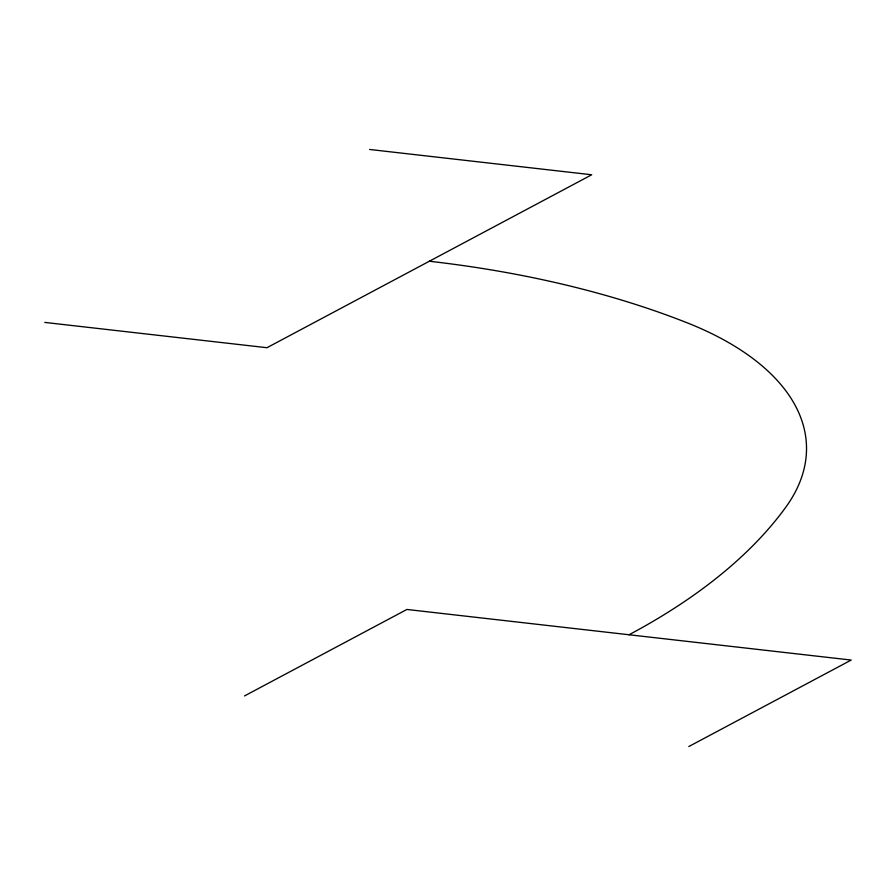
<?xml version="1.0" encoding="UTF-8"?>
<svg xmlns="http://www.w3.org/2000/svg" width="896" height="896" viewBox="0 0 896 896"><rect width="100%" height="100%" fill="white"/><g stroke="black" fill="none" stroke-linecap="round" stroke-linejoin="round"><path stroke-width="1.34" d="M244.507 695.934L406.896 609.459L851.2 660.061L688.811 746.536M369.578 149.464L591.73 174.765L266.952 347.715L44.8 322.414M629.048 634.76A686.806 349.608 -1.7 0 0 785.725 507.304A325.685 165.794 -1.7 0 0 687.064 322.773A686.806 349.608 -1.7 0 0 429.341 261.24"/></g></svg>
